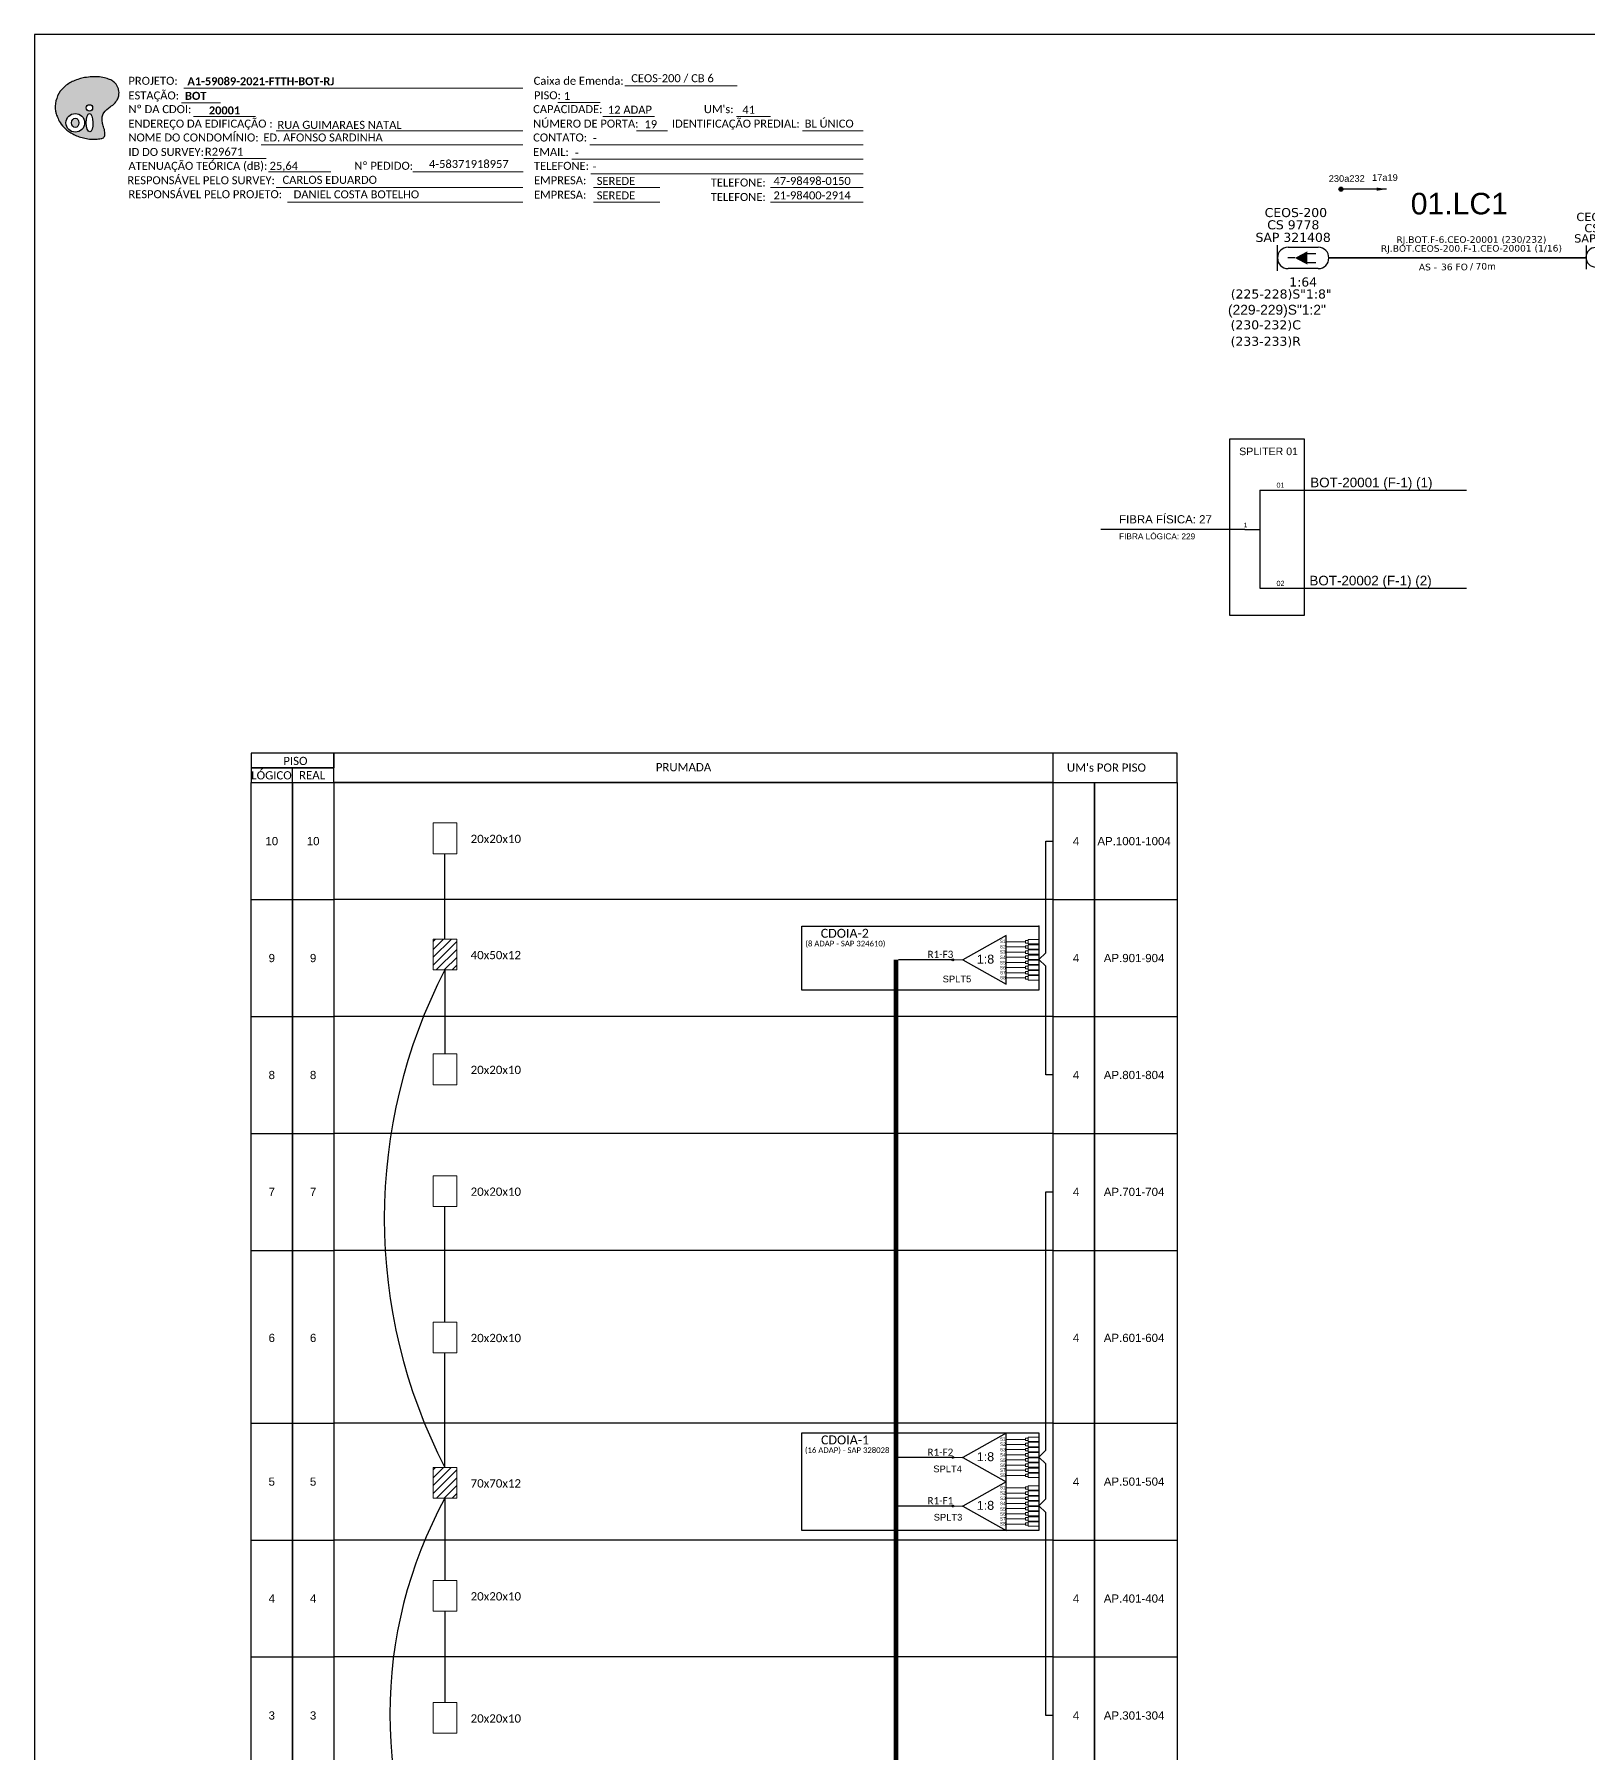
# Model space of a CAD drawing. Header units: millimetres. Extents: x -730 to 109, y 411 to 1005.
# Drawn here: x -729.7 to -381.5, y 619.5 to 1004.6 of the extents above; entities that cross this region are included whole.
import ezdxf
from ezdxf.enums import TextEntityAlignment as Align

# ---------------------------------------------------------------- set-up
doc = ezdxf.new("R2010")
doc.units = ezdxf.units.MM
doc.header["$LTSCALE"] = 0.03
for name, color, linetype in [('20.4-CEOS', 1, 'Continuous'), ('20.5-CEO', 1, 'Continuous'), ('CAP a instalar', 1, 'FENCELINE1'), ('ml', 1, 'Continuous'), ('Seta indicação do cabo', 7, 'Continuous'), ('texto', 255, 'Continuous'), ('UNIFILAR', 7, 'Continuous')]:
    doc.layers.add(name, color=color, linetype=linetype)
doc.layers.add('40.1-ETIQUETAS', color=1, linetype='Continuous', lineweight=20)
doc.styles.add('ARIAL', font='arial.ttf')
doc.styles.add('siredit', font='verdana.ttf')
doc.styles.get("Standard").update_dxf_attribs({"font": 'arial.ttf'})
doc.styles.add('WMF-Calibri0', font='calibri.ttf')
doc.styles.add('WMF-Calibri1', font='calibrib.ttf')
doc.linetypes.add('FENCELINE1', pattern='A,0.25,-0.1,[133,ltypeshp.shx,S=0.1,R=0,X=-0.1,Y=0],-0.1,1', length=1.45)
doc.dimstyles.new('CC', dxfattribs={"dimtxt": 1, "dimasz": 2, "dimexe": 0.18, "dimexo": 0.0625, "dimgap": 0.09, "dimtad": 0, "dimdec": 0, "dimrnd": 1, "dimzin": 0, "dimdsep": 46, "dimtxsty": 'siredit', "dimblk": 'NONE', "dimcen": 0, "dimse1": 1, "dimse2": 1, "dimsd1": 1, "dimsd2": 1, "dimclrt": 7, "dimadec": 0, "dimazin": 0, "dimtfac": 1, "dimtdec": 0, "dimtofl": 0, "dimtmove": 0, "dimatfit": 3, "dimfxl": 0, "dimtolj": 1, "dimtzin": 0, "dimarcsym": 0})

# ---------------------------------------------------------------- blocks, each defined once
blk = doc.blocks.new('ETIQUETA_RS5F')
at = {"layer": '40.1-ETIQUETAS', "color": 0, "style": 'siredit'}
blk.add_text('/', height=1.5, dxfattribs=at).set_placement((1.55, -1.95), align=Align.MIDDLE_RIGHT)
for tag, p in [('ETIQUETA_R_PRIMARIA', (1.18, 4.1)), ('ETIQUETA_R_SECUNDARIA', (1.18, 2.1)), ('F_ATIVAS/F_MORTAS', (1.11, -4.24))]:
    blk.add_attdef(tag, text='', height=1.5, dxfattribs=at).set_placement(p, align=Align.MIDDLE_CENTER)
for tag, p in [('TIPO_CABO', (-6.62, -2.12)), ('CAP_CABO', (0.37, -2.09))]:
    blk.add_attdef(tag, text='', height=1.5, dxfattribs=at).set_placement(p, align=Align.MIDDLE_RIGHT)
blk.add_attdef('METROS', text='', height=1.5, dxfattribs=at).set_placement((2.11, -1.95), align=Align.MIDDLE_LEFT)
for tag, p in [('FUSÃO_1', (0.82, -8.39)), ('FUSÃO_2', (0.82, -10.6)), ('FUSÃO_3', (0.82, -12.93)), ('FUSÃO_4', (0.82, -15.14)), ('FUSÃO_5', (0.82, -17.16))]:
    blk.add_attdef(tag, text='', height=1.5, dxfattribs=at).set_placement(p, align=Align.CENTER)
blk = doc.blocks.new('CEO_CT_DRT')
at = {"layer": '20.5-CEO', "color": 0}
for p, q in [((-1.56, 1.26), (1.8, 1.26)), ((1.8, -1.13), (-1.56, -1.13))]:
    blk.add_line(p, q, dxfattribs=at)
blk.add_lwpolyline([(-2.75, 1.51), (-2.75, -1.38)], dxfattribs=at)
for centre, start, end in [((-1.56, 0.07), 90, 270), ((1.8, 0.07), 270, 90)]:
    blk.add_arc(centre, 1.2, start, end, dxfattribs=at)
at = {"layer": '20.5-CEO', "color": 7, "style": 'siredit'}
for tag, p in [('CEO_Nº', (0.12, 5.61)), ('LOCAL', (0.12, 4.23)), ('SAP', (0.12, 2.97)), ('FIBRAS_RESERVA', (0.12, -1.94))]:
    blk.add_attdef(tag, text='', height=1.01, dxfattribs=at).set_placement(p, align=Align.TOP_CENTER)
blk = doc.blocks.new('CEOS_RP_CT_DRT')
at = {"layer": '20.4-CEOS', "color": 0}
for p, q in [((-4.54, 1.19), (-1.19, 1.19)), ((-1.19, -1.19), (-4.54, -1.19))]:
    blk.add_line(p, q, dxfattribs=at)
for points in [[(-5.73, -1.43), (-5.73, 1.44)], [(-3.79, 0), (-4.59, 0)], [(-2.47, 0.48), (-1.45, 0.48)], [(-2.47, -0.52), (-1.45, -0.52)]]:
    blk.add_lwpolyline(points, dxfattribs=at)
blk.add_lwpolyline([(-3.79, 0, 0, 1.47, 0), (-2.41, 0, 1.47, 1.47, 0)], format="xyseb", dxfattribs=at)
for centre, start, end in [((-4.54, 0), 90, 270), ((-1.19, 0), 270, 90)]:
    blk.add_arc(centre, 1.19, start, end, dxfattribs=at)
at = {"layer": '20.4-CEOS', "color": 7, "style": 'siredit'}
for tag, p in [('Nº_DA_CEOS', (-2.86, 5.6)), ('LOCAL', (-2.86, 4.24)), ('SAP', (-2.86, 2.78)), ('RACIO_SPLITAGEM', (-2.86, -1.88)), ('FIBRAS_SPLITTER', (-2.86, -3.58)), ('FIBRAS_TOP_C', (-2.86, -5.08)), ('RESERVA_FINAIS', (-2.86, -6.39))]:
    blk.add_attdef(tag, text='', height=1.01, dxfattribs=at).set_placement(p, align=Align.TOP_CENTER)
blk = doc.blocks.new('_None')
blk = doc.blocks.new('OI')
h = blk.add_hatch(color=40)
edge = h.paths.add_edge_path()
edge.add_spline(control_points=[(4.35, -0.67), (3.92, -0.99), (3.26, -1.5), (2.81, -2.59), (2.9, -3.5), (3.06, -4.27), (3.31, -4.85), (3.37, -5.39), (3.4, -5.88), (3.2, -6.4), (2.54, -6.61), (1.65, -6.63), (0.55, -6.67), (-0.56, -6.42), (-1.61, -6.14), (-2.77, -5.61), (-3.92, -4.77), (-4.89, -3.7), (-5.34, -2.65), (-5.6, -1.94), (-5.85, -0.96), (-5.71, 0.47), (-5.1, 2.02), (-4.14, 3.02), (-3.3, 3.61), (-2.37, 4.16), (-1.36, 4.44), (-0.56, 4.7), (0.79, 4.85), (2.24, 4.97), (3.79, 4.57), (4.67, 4.21), (5.44, 3.65), (5.76, 2.99), (6.03, 2.21), (6.01, 1.46), (5.72, 0.64), (5.31, 0.08), (4.88, -0.38), (4.51, -0.55), (4.35, -0.67)], knot_values=[0, 0, 0, 0, 1.60434, 2.417191, 3.427595, 4.282808, 4.776746, 5.304182, 5.888771, 6.258406, 6.858137, 7.79129, 8.986195, 10.124242, 11.187857, 12.242908, 13.953784, 15.414161, 16.515391, 17.349188, 17.675853, 19.552021, 21.515531, 22.568638, 23.63245, 24.621084, 25.782718, 26.745347, 27.142653, 29.870543, 31.004649, 31.921532, 32.709589, 33.801391, 34.042471, 35.192333, 35.971461, 36.628871, 37.254359, 37.836911, 37.836911, 37.836911, 37.836911], degree=3, periodic=0)
h.paths.add_polyline_path([(1.13, -0.87, -1), (-0.04, -0.87, -1)], flags=16)
edge = h.paths.add_edge_path(flags=16)
edge.add_ellipse((0.56, -3.59), major_axis=(-0.02, 1.71), ratio=0.361305, start_angle=0, end_angle=360)
h.paths.add_polyline_path([(-0.36, -3.62, -1), (-3.8, -3.62, -1)], flags=16)
edge = h.paths.add_edge_path(flags=0)
edge.add_ellipse((-2.08, -3.62), major_axis=(0, 0.885), ratio=0.758294, start_angle=0, end_angle=360)
at = {"color": 40}
for centre, radius in [((-2.08, -3.62), 1.72), ((0.54, -0.87), 0.587)]:
    blk.add_circle(centre, radius, dxfattribs=at)
blk.add_ellipse((-2.08, -3.62), major_axis=(0, 0.885), ratio=0.758294, start_param=-3.141592653589792, end_param=3.141592653589792, dxfattribs=at)
blk.add_ellipse((0.56, -3.59), major_axis=(-0.02, 1.71), ratio=0.361305, dxfattribs=at)
at = {"color": 40, "start_tangent": (-0.800898, -0.598801), "end_tangent": (-0.800898, -0.598801)}
blk.add_spline([(4.35, -0.67), (3.2, -1.78), (2.9, -2.54), (2.92, -3.55), (3.12, -4.38), (3.28, -4.85), (3.37, -5.37), (3.35, -5.95), (3.2, -6.29), (2.66, -6.55), (1.73, -6.63), (0.54, -6.62), (-0.58, -6.41), (-1.6, -6.11), (-2.56, -5.67), (-3.95, -4.67), (-4.89, -3.56), (-5.37, -2.56), (-5.64, -1.78), (-5.72, -1.46), (-5.63, 0.42), (-4.84, 2.22), (-4.13, 2.99), (-3.27, 3.62), (-2.4, 4.09), (-1.3, 4.47), (-0.37, 4.72), (0.02, 4.77), (2.75, 4.8), (3.85, 4.53), (4.69, 4.16), (5.31, 3.68), (5.85, 2.73), (5.93, 2.5), (5.94, 1.35), (5.67, 0.62), (5.29, 0.08), (4.84, -0.36), (4.35, -0.67)], degree=3, dxfattribs=at)
blk = doc.blocks.new('SPLITTER_')
blk.add_point((0, 0))
at = {"style": 'ARIAL', "flags": 4}
blk.add_attdef('SPLT', (0, -3.26), '', height=1.5, dxfattribs=at)
blk = doc.blocks.new('A$C415C251F')
at = {"color": 3}
blk.add_point((0, 0), dxfattribs=at)
blk = doc.blocks.new('SPLT_1-8_SC-APC')
at = {"color": 1}
blk.add_lwpolyline([(-7.37, -2.1), (-17.04, -7.55), (-7.37, -13), (-7.37, -2.1)], dxfattribs=at)
at = {"color": 3, "lineweight": 0}
for points in [[(-2.99, -3.51), (-7.37, -3.51)], [(-2.41, -3.02), (-2.41, -4)], [(-2.41, -3.02), (0, -3.02)], [(-7.37, -4.66), (-2.99, -4.66)], [(-7.37, -5.82), (-2.99, -5.82)], [(-7.37, -6.97), (-2.99, -6.97)], [(-2.41, -4), (0, -4)], [(-2.41, -4.17), (-2.41, -5.16)], [(-2.41, -4.17), (0, -4.17)], [(-2.41, -5.16), (0, -5.16)], [(-2.41, -5.32), (-2.41, -6.31)], [(-2.41, -5.32), (0, -5.32)], [(-2.41, -6.31), (0, -6.31)], [(-2.41, -6.48), (-2.41, -7.46)], [(-2.41, -6.48), (0, -6.48)], [(-2.41, -7.46), (0, -7.46)], [(-2.41, -7.63), (-2.41, -8.62)], [(-2.41, -7.63), (0, -7.63)], [(-7.37, -8.12), (-2.99, -8.12)], [(-7.37, -9.28), (-2.99, -9.28)], [(-7.37, -10.43), (-2.99, -10.43)], [(-2.41, -8.62), (0, -8.62)], [(-2.41, -8.78), (-2.41, -9.77)], [(-2.41, -8.78), (0, -8.78)], [(-2.41, -9.77), (0, -9.77)], [(-2.41, -9.94), (-2.41, -10.92)], [(-2.41, -9.94), (0, -9.94)], [(-2.41, -10.92), (0, -10.92)], [(-2.41, -11.09), (-2.41, -12.08)], [(-2.41, -11.09), (0, -11.09)], [(-7.37, -11.58), (-2.99, -11.58)], [(-2.41, -12.08), (0, -12.08)]]:
    blk.add_lwpolyline(points, dxfattribs=at)
for points in [[(-2.99, -3.22), (-2.41, -3.22), (-2.41, -3.8), (-2.99, -3.8)], [(-2.99, -4.38), (-2.41, -4.38), (-2.41, -4.95), (-2.99, -4.95)], [(-2.99, -5.53), (-2.41, -5.53), (-2.41, -6.1), (-2.99, -6.1)], [(-2.99, -6.68), (-2.41, -6.68), (-2.41, -7.26), (-2.99, -7.26)], [(-2.99, -7.84), (-2.41, -7.84), (-2.41, -8.41), (-2.99, -8.41)], [(-2.99, -8.99), (-2.41, -8.99), (-2.41, -9.56), (-2.99, -9.56)], [(-2.99, -10.14), (-2.41, -10.14), (-2.41, -10.72), (-2.99, -10.72)], [(-2.99, -11.3), (-2.41, -11.3), (-2.41, -11.87), (-2.99, -11.87)]]:
    blk.add_lwpolyline(points, close=True, dxfattribs=at)
at = {"color": 1, "lineweight": 0}
blk.add_lwpolyline([(-17.04, -7.55), (-19.26, -7.55)], dxfattribs=at)
at = {"color": 1, "style": 'ARIAL'}
for s, height, p in [('S1', 0.75, (-8.74, -3.78)), ('1:8', 2, (-13.91, -8.4)), ('S2', 0.75, (-8.74, -4.97)), ('S3', 0.75, (-8.74, -6.18)), ('S4', 0.75, (-8.74, -7.36)), ('S5', 0.75, (-8.74, -8.57)), ('S6', 0.75, (-8.74, -9.69)), ('S7', 0.75, (-8.74, -10.78)), ('S8', 0.75, (-8.74, -11.9))]:
    blk.add_text(s, height=height, dxfattribs=at).set_placement(p)
blk = doc.blocks.new('SETA 2')
at = {"layer": 'Seta indicação do cabo'}
h = blk.add_hatch(color=256, dxfattribs=at)
h.dxf.hatch_style = 1
h.paths.add_polyline_path([(348.974, 271.648, 1), (348.848, 271.648, 1)])
blk.add_circle((348.911, 271.648), 0.0626, dxfattribs=at)
blk.add_leader([(350.279, 271.648), (348.974, 271.648)], dimstyle='CC', override={"dimasz": 0.3}, dxfattribs=at)

msp = doc.modelspace()

# ---------------------------------------------------------------- hatches: boundary and pattern name
h = msp.add_hatch()
h.set_pattern_fill('ANSI31', color=1, scale=10)
h.set_pattern_definition([(45, (-12827.884, -981.0648), (-0.88388348, 0.88388348), [])])
h.paths.add_polyline_path([(-635.06, 801.93), (-640.36, 801.93), (-640.36, 795.03), (-635.06, 795.03)])
h = msp.add_hatch(color=3)
h.dxf.hatch_style = 1
edge = h.paths.add_edge_path()
edge.add_arc((-523.93, 797.29), 0.205, 0, 360)
h = msp.add_hatch(color=3)
h.dxf.hatch_style = 1
edge = h.paths.add_edge_path()
edge.add_arc((-523.93, 685.83), 0.205, 0, 360)
h = msp.add_hatch()
h.set_pattern_fill('ANSI31', color=1, scale=10)
h.set_pattern_definition([(45, (-12827.884, -1099.4103), (-0.88388348, 0.88388348), [])])
h.paths.add_polyline_path([(-635.06, 683.58), (-640.36, 683.58), (-640.36, 676.69), (-635.06, 676.69)])
h = msp.add_hatch(color=3)
h.dxf.hatch_style = 1
edge = h.paths.add_edge_path()
edge.add_arc((-523.93, 674.93), 0.205, 0, 360)

# ---------------------------------------------------------------- linework, layer by layer
at = {"color": 0}
for p, q in [((-681.13, 836.98), (-671.87, 836.98)), ((-681.13, 810.79), (-681.13, 836.98)), ((-681.13, 836.98), (-671.87, 836.98)), ((-671.87, 836.98), (-671.87, 810.79)), ((-671.87, 836.98), (-662.61, 836.98)), ((-671.87, 810.79), (-671.87, 836.98)), ((-671.87, 836.98), (-662.61, 836.98)), ((-501.45, 836.98), (-662.61, 836.98)), ((-662.61, 836.98), (-662.61, 810.79)), ((-501.45, 836.98), (-662.61, 836.98)), ((-501.45, 836.98), (-492.19, 836.98)), ((-501.45, 810.79), (-501.45, 836.98)), ((-501.45, 836.98), (-492.19, 836.98)), ((-492.19, 836.98), (-473.67, 836.98)), ((-492.19, 810.79), (-492.19, 836.98)), ((-492.19, 836.98), (-492.19, 810.79)), ((-492.19, 836.98), (-473.67, 836.98)), ((-473.67, 836.98), (-473.67, 810.79)), ((-681.13, 810.79), (-671.87, 810.79)), ((-681.13, 784.59), (-681.13, 810.79)), ((-671.87, 810.79), (-671.87, 784.59)), ((-671.87, 810.79), (-662.61, 810.79)), ((-671.87, 784.59), (-671.87, 810.79)), ((-501.45, 810.79), (-662.61, 810.79)), ((-662.61, 810.79), (-662.61, 784.59)), ((-501.45, 810.79), (-492.19, 810.79)), ((-501.45, 784.59), (-501.45, 810.79)), ((-492.19, 810.79), (-473.67, 810.79)), ((-492.19, 784.59), (-492.19, 810.79)), ((-492.19, 810.79), (-492.19, 784.59)), ((-473.67, 810.79), (-473.67, 784.59)), ((-681.13, 784.59), (-671.87, 784.59)), ((-681.13, 758.4), (-681.13, 784.59)), ((-671.87, 784.59), (-671.87, 758.4)), ((-671.87, 784.59), (-662.61, 784.59)), ((-671.87, 758.4), (-671.87, 784.59)), ((-501.45, 784.59), (-662.61, 784.59)), ((-662.61, 784.59), (-662.61, 758.4)), ((-501.45, 784.59), (-492.19, 784.59)), ((-501.45, 758.4), (-501.45, 784.59)), ((-492.19, 784.59), (-473.67, 784.59)), ((-492.19, 758.4), (-492.19, 784.59)), ((-492.19, 784.59), (-492.19, 758.4)), ((-473.67, 784.59), (-473.67, 758.4)), ((-681.13, 758.4), (-671.87, 758.4)), ((-681.13, 732.2), (-681.13, 758.4)), ((-671.87, 758.4), (-671.87, 732.2)), ((-671.87, 758.4), (-662.61, 758.4)), ((-671.87, 732.2), (-671.87, 758.4)), ((-501.45, 758.4), (-662.61, 758.4)), ((-662.61, 758.4), (-662.61, 732.2)), ((-501.45, 758.4), (-492.19, 758.4)), ((-501.45, 732.2), (-501.45, 758.4)), ((-492.19, 758.4), (-473.67, 758.4)), ((-492.19, 732.2), (-492.19, 758.4)), ((-492.19, 758.4), (-492.19, 732.2)), ((-473.67, 758.4), (-473.67, 732.2)), ((-681.13, 732.2), (-671.87, 732.2)), ((-681.13, 693.5), (-681.13, 732.2)), ((-671.87, 732.2), (-671.87, 693.5)), ((-671.87, 732.2), (-662.61, 732.2)), ((-671.87, 693.5), (-671.87, 732.2)), ((-501.45, 732.2), (-662.61, 732.2)), ((-662.61, 732.2), (-662.61, 693.5)), ((-501.45, 732.2), (-492.19, 732.2)), ((-501.45, 693.5), (-501.45, 732.2)), ((-492.19, 732.2), (-473.67, 732.2)), ((-492.19, 693.5), (-492.19, 732.2)), ((-492.19, 732.2), (-492.19, 693.5)), ((-473.67, 732.2), (-473.67, 693.5)), ((-681.13, 693.5), (-671.87, 693.5)), ((-681.13, 667.31), (-681.13, 693.5)), ((-671.87, 693.5), (-671.87, 667.31)), ((-671.87, 693.5), (-662.61, 693.5)), ((-671.87, 667.31), (-671.87, 693.5)), ((-501.45, 693.5), (-662.61, 693.5)), ((-662.61, 693.5), (-662.61, 667.31)), ((-501.45, 693.5), (-492.19, 693.5)), ((-501.45, 667.31), (-501.45, 693.5)), ((-492.19, 693.5), (-473.67, 693.5)), ((-492.19, 667.31), (-492.19, 693.5)), ((-492.19, 693.5), (-492.19, 667.31)), ((-473.67, 693.5), (-473.67, 667.31)), ((-681.13, 667.31), (-671.87, 667.31)), ((-681.13, 641.11), (-681.13, 667.31)), ((-671.87, 667.31), (-671.87, 641.11)), ((-671.87, 667.31), (-662.61, 667.31)), ((-671.87, 641.11), (-671.87, 667.31)), ((-501.45, 667.31), (-662.61, 667.31)), ((-662.61, 667.31), (-662.61, 641.11)), ((-501.45, 667.31), (-492.19, 667.31)), ((-501.45, 641.11), (-501.45, 667.31)), ((-492.19, 667.31), (-473.67, 667.31)), ((-492.19, 641.11), (-492.19, 667.31)), ((-492.19, 667.31), (-492.19, 641.11)), ((-473.67, 667.31), (-473.67, 641.11)), ((-501.45, 641.11), (-662.61, 641.11))]:
    msp.add_line(p, q, dxfattribs=at)
for points in [[(-729.67, 410.6), (108.89, 410.6), (108.89, 1004.6), (-729.67, 1004.6), (-729.67, 410.6)], [(-662.61, 836.98), (-473.67, 836.98), (-473.67, 843.56), (-662.61, 843.56), (-662.61, 843.56), (-662.61, 840.27)], [(-501.46, 836.98), (-501.46, 843.56)], [(-671.87, 836.98), (-671.87, 840.27)]]:
    msp.add_lwpolyline(points)
at = {"color": 7, "lineweight": 0}
for points in [[(-696.2, 992.56), (-620.23, 992.56)], [(-597.39, 993.05), (-572.25, 993.05)], [(-696.72, 989.28), (-687.96, 989.27)], [(-694.05, 986.21), (-680.11, 986.21)], [(-612.43, 989.33), (-602.95, 989.33)], [(-602.38, 986.21), (-590.76, 986.21)], [(-572.44, 986.21), (-564.78, 986.21)], [(-675.48, 982.98), (-620.23, 982.98)], [(-594.8, 982.98), (-587.85, 982.98)], [(-557.62, 982.98), (-544.07, 982.98)], [(-678.89, 979.86), (-620.23, 979.86)], [(-605.27, 979.86), (-544.04, 979.86)], [(-691.73, 976.8), (-677.79, 976.8)], [(-609.31, 976.63), (-544.04, 976.63)], [(-677.2, 973.83), (-663.26, 973.83)], [(-644.87, 973.84), (-620.37, 973.84)], [(-644.36, 973.84), (-620.21, 973.84)], [(-605.02, 973.39), (-544.04, 973.39)], [(-675.48, 970.28), (-620.23, 970.28)], [(-672.99, 967.04), (-620.23, 967.04)], [(-604.41, 970.28), (-589.61, 970.28)], [(-604.41, 967.04), (-589.61, 967.04)], [(-564.81, 970.28), (-544.04, 970.28)], [(-564.81, 967.04), (-544.04, 967.04)]]:
    msp.add_lwpolyline(points, dxfattribs=at)
at = {"color": 7}
msp.add_lwpolyline([(-461.93, 913.99), (-445.29, 913.99), (-445.29, 874.41), (-461.93, 874.41)], close=True, dxfattribs=at)
for points in [[(-681.13, 840.27), (-662.61, 840.27), (-662.61, 843.56), (-681.13, 843.56)], [(-681.13, 836.98), (-662.61, 836.98), (-662.61, 840.27), (-681.13, 840.27)]]:
    msp.add_lwpolyline(points, close=True)
at = {"color": 0, "lineweight": 0}
for points in [[(-640.36, 827.95), (-635.06, 827.95), (-635.06, 821.06), (-640.36, 821.06)], [(-640.36, 716.14), (-635.06, 716.14), (-635.06, 709.24), (-640.36, 709.24)]]:
    msp.add_lwpolyline(points, close=True, dxfattribs=at)
at = {"color": 3}
for points in [[(-501.45, 771.49), (-503.1, 771.49), (-503.1, 795.87), (-504.66, 797.38), (-503.1, 798.88), (-503.1, 823.88), (-501.45, 823.88)], [(-503.1, 677.68), (-503.1, 677.68), (-503.1, 684.4), (-504.66, 685.91), (-503.1, 687.42), (-503.1, 745.3), (-501.45, 745.3)], [(-501.45, 628.01), (-503.1, 628.01), (-503.1, 673.51), (-504.66, 675.01), (-503.1, 676.52), (-503.1, 677.68)]]:
    msp.add_lwpolyline(points, dxfattribs=at)
at = {"color": 1, "lineweight": 0}
for points in [[(-640.36, 801.93), (-635.06, 801.93), (-635.06, 795.03), (-640.36, 795.03)], [(-640.36, 683.58), (-635.06, 683.58), (-635.06, 676.69), (-640.36, 676.69)]]:
    msp.add_lwpolyline(points, close=True, dxfattribs=at)
at = {"color": 1}
for points in [[(-557.79, 804.84), (-504.66, 804.84), (-504.66, 790.52), (-557.79, 790.52)], [(-557.79, 691.35), (-504.66, 691.35), (-504.66, 669.48), (-557.79, 669.48)]]:
    msp.add_lwpolyline(points, close=True, dxfattribs=at)
at = {"color": 5, "const_width": 1}
msp.add_lwpolyline([(-536.67, 583.2), (-536.67, 797.29), (-536.67, 797.29)], dxfattribs=at)
at = {"color": 5}
for points in [[(-524.13, 797.29), (-536.09, 797.29)], [(-524.13, 685.83), (-536.67, 685.83)], [(-524.13, 674.93), (-536.67, 674.93)]]:
    msp.add_lwpolyline(points, dxfattribs=at)
at = {"lineweight": 0}
for points in [[(-640.36, 776.22), (-635.06, 776.22), (-635.06, 769.32), (-640.36, 769.32)], [(-640.36, 748.92), (-635.06, 748.92), (-635.06, 742.03), (-640.36, 742.03)], [(-640.36, 658.27), (-635.06, 658.27), (-635.06, 651.38), (-640.36, 651.38)], [(-640.36, 630.91), (-635.06, 630.91), (-635.06, 624.02), (-640.36, 624.02)]]:
    msp.add_lwpolyline(points, close=True, dxfattribs=at)
at = {"color": 1}
for points in [[(-504.66, 669.48), (-504.66, 669.48), (-504.66, 669.48), (-557.79, 669.48), (-557.79, 691.35), (-557.79, 691.35)], [(-512.03, 691.28), (-521.7, 685.83), (-512.03, 680.38), (-512.03, 691.28)], [(-512.03, 680.38), (-521.7, 674.93), (-512.03, 669.48), (-512.03, 680.38)]]:
    msp.add_lwpolyline(points, dxfattribs=at)
at = {"color": 3, "lineweight": 0}
for points in [[(-507.66, 689.86), (-512.03, 689.86)], [(-507.08, 690.36), (-507.08, 689.37)], [(-507.08, 690.36), (-504.66, 690.36)], [(-512.03, 688.71), (-507.66, 688.71)], [(-512.03, 687.56), (-507.66, 687.56)], [(-512.03, 686.4), (-507.66, 686.4)], [(-507.08, 689.37), (-504.66, 689.37)], [(-507.08, 689.2), (-507.08, 688.22)], [(-507.08, 689.2), (-504.66, 689.2)], [(-507.08, 688.22), (-504.66, 688.22)], [(-507.08, 688.05), (-507.08, 687.06)], [(-507.08, 688.05), (-504.66, 688.05)], [(-507.08, 687.06), (-504.66, 687.06)], [(-507.08, 686.9), (-507.08, 685.91)], [(-507.08, 686.9), (-504.66, 686.9)], [(-507.08, 685.91), (-504.66, 685.91)], [(-507.08, 685.75), (-507.08, 684.76)], [(-507.08, 685.75), (-504.66, 685.75)], [(-512.03, 685.25), (-507.66, 685.25)], [(-512.03, 684.1), (-507.66, 684.1)], [(-512.03, 682.95), (-507.66, 682.95)], [(-512.03, 681.79), (-507.66, 681.79)], [(-507.08, 684.76), (-504.66, 684.76)], [(-507.08, 684.59), (-507.08, 683.61)], [(-507.08, 684.59), (-504.66, 684.59)], [(-507.08, 683.61), (-504.66, 683.61)], [(-507.08, 683.44), (-507.08, 682.45)], [(-507.08, 683.44), (-504.66, 683.44)], [(-507.08, 682.45), (-504.66, 682.45)], [(-507.08, 682.29), (-507.08, 681.3)], [(-507.08, 682.29), (-504.66, 682.29)], [(-507.66, 678.97), (-512.03, 678.97)], [(-507.08, 681.3), (-504.66, 681.3)], [(-507.08, 679.46), (-507.08, 678.47)], [(-507.08, 679.46), (-504.66, 679.46)], [(-507.08, 678.47), (-504.66, 678.47)], [(-507.08, 678.31), (-507.08, 677.32)], [(-507.08, 678.31), (-504.66, 678.31)], [(-512.03, 677.81), (-507.66, 677.81)], [(-512.03, 676.66), (-507.66, 676.66)], [(-512.03, 675.51), (-507.66, 675.51)], [(-512.03, 674.36), (-507.66, 674.36)], [(-507.08, 677.32), (-504.66, 677.32)], [(-507.08, 677.15), (-507.08, 676.17)], [(-507.08, 677.15), (-504.66, 677.15)], [(-507.08, 676.17), (-504.66, 676.17)], [(-507.08, 676), (-507.08, 675.01)], [(-507.08, 676), (-504.66, 676)], [(-507.08, 675.01), (-504.66, 675.01)], [(-507.08, 674.85), (-507.08, 673.86)], [(-507.08, 674.85), (-504.66, 674.85)], [(-512.03, 673.2), (-507.66, 673.2)], [(-512.03, 672.05), (-507.66, 672.05)], [(-512.03, 670.9), (-507.66, 670.9)], [(-507.08, 673.86), (-504.66, 673.86)], [(-507.08, 673.7), (-507.08, 672.71)], [(-507.08, 673.7), (-504.66, 673.7)], [(-507.08, 672.71), (-504.66, 672.71)], [(-507.08, 672.54), (-507.08, 671.56)], [(-507.08, 672.54), (-504.66, 672.54)], [(-507.08, 671.56), (-504.66, 671.56)], [(-507.08, 671.39), (-507.08, 670.4)], [(-507.08, 671.39), (-504.66, 671.39)], [(-507.08, 670.4), (-504.66, 670.4)]]:
    msp.add_lwpolyline(points, dxfattribs=at)
for points in [[(-507.66, 690.15), (-507.08, 690.15), (-507.08, 689.58), (-507.66, 689.58)], [(-507.66, 689), (-507.08, 689), (-507.08, 688.42), (-507.66, 688.42)], [(-507.66, 687.84), (-507.08, 687.84), (-507.08, 687.27), (-507.66, 687.27)], [(-507.66, 686.69), (-507.08, 686.69), (-507.08, 686.12), (-507.66, 686.12)], [(-507.66, 685.54), (-507.08, 685.54), (-507.08, 684.97), (-507.66, 684.97)], [(-507.66, 684.39), (-507.08, 684.39), (-507.08, 683.81), (-507.66, 683.81)], [(-507.66, 683.23), (-507.08, 683.23), (-507.08, 682.66), (-507.66, 682.66)], [(-507.66, 682.08), (-507.08, 682.08), (-507.08, 681.51), (-507.66, 681.51)], [(-507.66, 679.25), (-507.08, 679.25), (-507.08, 678.68), (-507.66, 678.68)], [(-507.66, 678.1), (-507.08, 678.1), (-507.08, 677.53), (-507.66, 677.53)], [(-507.66, 676.95), (-507.08, 676.95), (-507.08, 676.37), (-507.66, 676.37)], [(-507.66, 675.79), (-507.08, 675.79), (-507.08, 675.22), (-507.66, 675.22)], [(-507.66, 674.64), (-507.08, 674.64), (-507.08, 674.07), (-507.66, 674.07)], [(-507.66, 673.49), (-507.08, 673.49), (-507.08, 672.92), (-507.66, 672.92)], [(-507.66, 672.34), (-507.08, 672.34), (-507.08, 671.76), (-507.66, 671.76)], [(-507.66, 671.18), (-507.08, 671.18), (-507.08, 670.61), (-507.66, 670.61)]]:
    msp.add_lwpolyline(points, close=True, dxfattribs=at)
at = {"color": 1, "lineweight": 0}
for points in [[(-521.7, 685.83), (-523.93, 685.83)], [(-521.7, 674.93), (-523.93, 674.93)]]:
    msp.add_lwpolyline(points, dxfattribs=at)
at = {"color": 0}
for points in [[(-681.13, 641.11), (-671.87, 641.11), (-671.87, 614.92), (-681.13, 614.92)], [(-671.87, 641.11), (-662.61, 641.11), (-662.61, 614.92), (-671.87, 614.92)], [(-501.45, 641.11), (-492.19, 641.11), (-492.19, 614.92), (-501.45, 614.92)], [(-492.19, 641.11), (-473.67, 641.11), (-473.67, 614.92), (-492.19, 614.92)]]:
    msp.add_lwpolyline(points, close=True, dxfattribs=at)
at = {"color": 3}
for centre in [(-523.93, 797.29), (-523.93, 685.83), (-523.93, 674.93)]:
    msp.add_circle(centre, 0.205, dxfattribs=at)
msp.add_point((-521.7, 685.83))
at = {"layer": 'CAP a instalar', "color": 0, "ltscale": 30, "const_width": 0.372}
for points in [[(-439.72, 954.52), (-382.12, 954.52)], [(-439.72, 954.52), (-439.72, 954.52)]]:
    msp.add_lwpolyline(points, dxfattribs=at)
at = {"layer": 'ml', "color": 3}
for points in [[(-637.71, 801.93), (-637.71, 821.06)], [(-637.71, 795.03), (-637.71, 776.22)], [(-637.71, 716.14), (-637.71, 742.03)], [(-637.71, 683.58), (-637.71, 709.24)], [(-637.71, 676.69), (-637.71, 658.27)], [(-637.71, 651.38), (-637.71, 630.91)]]:
    msp.add_lwpolyline(points, dxfattribs=at)
for centre, radius, start, end in [((-530.39, 739.31), 120.92, 152.5598, 207.4402), ((-548.98, 628.29), 101.07, 151.388, 208.612)]:
    msp.add_arc(centre, radius, start, end, dxfattribs=at)
at = {"layer": 'UNIFILAR', "color": 10, "linetype": 'Continuous'}
for points in [[(-455.22, 902.52), (-408.91, 902.52)], [(-458.58, 893.72), (-490.83, 893.72)], [(-455.22, 880.54), (-408.91, 880.54)]]:
    msp.add_lwpolyline(points, dxfattribs=at)
at = {"layer": 'UNIFILAR', "linetype": 'Continuous'}
for points in [[(-455.22, 902.52), (-455.22, 880.54)], [(-458.58, 893.72), (-455.22, 893.72)]]:
    msp.add_lwpolyline(points, dxfattribs=at)

# ---------------------------------------------------------------- block references
at = {"color": 7, "xscale": 1.213923925163967, "yscale": 1.213923925163967, "zscale": 1.213923925163967, "rotation": 0.1532896023949059}
msp.add_blockref('OI', (-718, 989.19), dxfattribs=at)
at = {"xscale": 7.437523503876183, "yscale": 7.437523503876183, "zscale": 7.437523503876183, "rotation": 0.01221977016611915}
msp.add_blockref('SETA 2', (-3031.59, -1051.01), dxfattribs=at)
at = {"color": 3}
for name in ['SPLT_1-8_SC-APC', 'A$C415C251F']:
    msp.add_blockref(name, (-504.66, 804.84), dxfattribs=at)
ref = msp.add_blockref('SPLITTER_', (-521.7, 674.93), dxfattribs=dict(xscale=-1))
ref.add_attrib('SPLT', 'SPLT3', (-528.23, 671.67), dxfattribs={"height": 1.5, "style": 'ARIAL'})
at = {"layer": '20.4-CEOS', "color": 0}
ref = msp.add_blockref('CEOS_RP_CT_DRT', (-439.72, 954.52), dxfattribs=dict(at, xscale=2.009680021806251, yscale=2.009680021806251, zscale=2.009680021806251))
ref.add_attrib('Nº_DA_CEOS', 'CEOS-200', dxfattribs={"color": 7, "height": 2.029, "style": 'siredit'}).set_placement((-447.11, 965.71), align=Align.TOP_CENTER)
ref.add_attrib('LOCAL', 'CS 9778', dxfattribs={"color": 7, "height": 2.029, "style": 'siredit'}).set_placement((-447.69, 962.96), align=Align.TOP_CENTER)
ref.add_attrib('SAP', 'SAP 321408', dxfattribs={"color": 7, "height": 2.029, "style": 'siredit'}).set_placement((-447.72, 960.15), align=Align.TOP_CENTER)
ref.add_attrib('RACIO_SPLITAGEM', '1:64', dxfattribs={"color": 7, "height": 2.029, "style": 'siredit'}).set_placement((-445.48, 950.15), align=Align.TOP_CENTER)
ref.add_attrib('FIBRAS_SPLITTER', '(225-228)S"1:8"           ', dxfattribs={"color": 7, "height": 2.0291, "style": 'siredit'}).set_placement((-445.53, 947.46), align=Align.TOP_CENTER)
ref.add_attrib('FIBRAS_TOP_C', ' (230-232)C                    ', dxfattribs={"color": 7, "height": 2.0291, "style": 'siredit'}).set_placement((-445.46, 940.55), align=Align.TOP_CENTER)
ref.add_attrib('RESERVA_FINAIS', '(233-233)R                 ', dxfattribs={"color": 7, "height": 2.0291, "style": 'siredit'}).set_placement((-446.34, 936.87), align=Align.TOP_CENTER)
ref = msp.add_blockref('CEO_CT_DRT', (-377.11, 954.54), dxfattribs=dict(at, xscale=1.822193258449662, yscale=1.822193258449662, zscale=1.822193258449662, rotation=359.9999964697354))
ref.add_attrib('CEO_Nº', 'CEO-20001', dxfattribs={"layer": '20.5-CEO', "color": 7, "height": 1.847, "rotation": 360, "style": 'siredit'}).set_placement((-377.11, 964.64), align=Align.TOP_CENTER)
ref.add_attrib('LOCAL', 'CS-5456', dxfattribs={"layer": '20.5-CEO', "color": 7, "height": 1.847, "rotation": 360, "style": 'siredit'}).set_placement((-377.11, 962.13), align=Align.TOP_CENTER)
ref.add_attrib('SAP', 'SAP 321406', dxfattribs={"layer": '20.5-CEO', "color": 7, "height": 1.847, "rotation": 360, "style": 'siredit'}).set_placement((-377.11, 959.83), align=Align.TOP_CENTER)
at = {"layer": '40.1-ETIQUETAS', "color": 0}
ref = msp.add_blockref('ETIQUETA_RS5F', (-408.96, 954.58), dxfattribs=dict(at, xscale=0.9888742647236302, yscale=0.9888742647236302, zscale=0.9888742647236302, rotation=0.1179917413874846))
ref.add_attrib('ETIQUETA_R_PRIMARIA', 'RJ.BOT.F-6.CEO-20001 (230/232)', dxfattribs={"color": 0, "height": 1.4833, "rotation": 0.118, "style": 'siredit'}).set_placement((-407.8, 958.64), align=Align.MIDDLE_CENTER)
ref.add_attrib('ETIQUETA_R_SECUNDARIA', 'RJ.BOT.CEOS-200.F-1.CEO-20001 (1/16)', dxfattribs={"color": 0, "height": 1.4833, "rotation": 0.118, "style": 'siredit'}).set_placement((-407.79, 956.67), align=Align.MIDDLE_CENTER)
ref.add_attrib('TIPO_CABO', 'AS -', dxfattribs={"color": 0, "height": 1.483, "rotation": 0.118, "style": 'siredit'}).set_placement((-415.5, 952.48), align=Align.MIDDLE_RIGHT)
ref.add_attrib('CAP_CABO', '36 FO', dxfattribs={"color": 0, "height": 1.483, "rotation": 0.118, "style": 'siredit'}).set_placement((-408.59, 952.51), align=Align.MIDDLE_RIGHT)
ref.add_attrib('METROS', '70m', dxfattribs={"color": 0, "height": 1.483, "rotation": 0.118, "style": 'siredit'}).set_placement((-406.87, 952.65), align=Align.MIDDLE_LEFT)

# ---------------------------------------------------------------- texts
at = {"color": 7, "lineweight": 0, "style": 'WMF-Calibri0'}
for s, height, p in [('PROJETO:', 1.793, (-708.6, 993.31)), ('Caixa de Emenda:', 1.7927, (-617.84, 993.31)), ('ESTAÇÃO:', 1.793, (-708.6, 990.03)), ('PISO:', 1.793, (-617.77, 990.07)), ('Nº DA CDOI:', 1.7927, (-708.6, 986.96)), ('CAPACIDADE:', 1.7927, (-617.95, 986.96)), ('NÚMERO DE PORTA:', 1.7927, (-617.95, 983.72)), ("UM's:", 1.793, (-579.71, 986.96)), ('BL ÚNICO', 1.793, (-557.13, 983.72)), ('ENDEREÇO DA EDIFICAÇÃO :', 1.7927, (-708.6, 983.72)), ('NOME DO CONDOMÍNIO:', 1.7927, (-708.6, 980.61)), ('ED. AFONSO SARDINHA', 1.7927, (-678.39, 980.61)), ('CONTATO:', 1.793, (-617.95, 980.61)), ('IDENTIFICAÇÃO PREDIAL:', 1.7927, (-586.87, 983.72)), ('ID DO SURVEY:', 1.7927, (-708.6, 977.37)), ('EMAIL:', 1.793, (-617.95, 977.37)), ('ATENUAÇÃO TEÓRICA (dB):', 1.7927, (-708.6, 974.26)), ('25,64 ', 1.793, (-676.98, 974.26)), ('Nº PEDIDO:', 1.793, (-658.01, 974.27)), ('TELEFONE:', 1.793, (-617.77, 974.26)), ('RESPONSÁVEL PELO SURVEY:', 1.7927, (-708.84, 971.03)), ('EMPRESA:', 1.793, (-617.77, 971.03)), ('TELEFONE:', 1.793, (-578.17, 970.52)), ('RESPONSÁVEL PELO PROJETO:', 1.7927, (-708.6, 967.91)), ('EMPRESA:', 1.793, (-617.77, 967.79)), ('TELEFONE:', 1.793, (-578.17, 967.28))]:
    msp.add_text(s, height=height, dxfattribs=at).set_placement(p)
at = {"color": 7, "linetype": 'Continuous'}
for s, height, style, p in [('A1-59089-2021-FTTH-BOT-RJ', 1.7927, 'WMF-Calibri1', (-695.4, 993.21)), ('CEOS-200 / CB 6', 1.7927, 'WMF-Calibri0', (-595.99, 993.89)), ('BOT', 1.793, 'WMF-Calibri1', (-695.92, 989.94)), ('1', 1.79, 'WMF-Calibri0', (-611.08, 989.93)), ('12 ADAP', 1.793, 'WMF-Calibri0', (-601.21, 986.83)), ('41', 1.793, 'WMF-Calibri0', (-571.09, 986.81)), ('RUA GUIMARAES NATAL', 1.7927, 'WMF-Calibri0', (-675.22, 983.44)), ('19', 1.793, 'WMF-Calibri0', (-593.02, 983.58)), ('R29671', 1.793, 'WMF-Calibri0', (-691.47, 977.41)), ('-', 1.79, 'WMF-Calibri0', (-604.58, 980.49)), ('-', 1.79, 'WMF-Calibri0', (-608.6, 977.23)), ('-', 1.79, 'WMF-Calibri0', (-604.66, 974.1)), ('CARLOS EDUARDO', 1.7927, 'WMF-Calibri0', (-674.09, 971.12)), ('SEREDE', 1.793, 'WMF-Calibri0', (-603.71, 970.88)), ('47-98498-0150', 1.7927, 'WMF-Calibri0', (-564.11, 970.88)), ('DANIEL COSTA BOTELHO', 1.7927, 'WMF-Calibri0', (-671.6, 967.88)), ('SEREDE', 1.793, 'WMF-Calibri0', (-603.71, 967.64)), ('21-98400-2914', 1.7927, 'WMF-Calibri0', (-564.11, 967.64))]:
    msp.add_text(s, height=height, dxfattribs=dict(at, style=style)).set_placement(p)
at = {"color": 7, "linetype": 'Continuous', "style": 'WMF-Calibri1'}
msp.add_text('20001', height=1.793, dxfattribs=at).set_placement((-687.08, 986.67), align=Align.CENTER)
at = {"color": 7, "style": 'WMF-Calibri0'}
msp.add_text('4-58371918957', height=1.7927, dxfattribs=at).set_placement((-641.29, 974.68))
at = {"color": 1}
msp.add_text('BOT-20001 (F-1) (1)', height=2.1514, dxfattribs=at).set_placement((-443.9, 903.15))
msp.add_text('BOT-20002 (F-1) (2)', height=2.1514).set_placement((-444.08, 881.17))
at = {"style": 'WMF-Calibri0'}
for s, p in [('  LÓGICO', (-682.39, 837.7)), ('     PISO', (-677.16, 840.92)), ('PRUMADA', (-590.48, 839.53)), ("UM's POR PISO", (-498.39, 839.43)), ('    REAL', (-672.98, 837.74))]:
    msp.add_text(s, height=1.84, dxfattribs=at).set_placement(p)
at = {"color": 0, "style": 'ARIAL'}
for s, p in [('10', (-676.5, 823.88)), ('10', (-667.24, 823.88)), ('4', (-496.35, 823.88)), ('AP.1001-1004', (-483.35, 823.88)), ('9', (-676.5, 797.69)), ('9', (-667.24, 797.69)), ('4', (-496.35, 797.69)), ('AP.901-904', (-483.35, 797.69)), ('8', (-676.5, 771.49)), ('8', (-667.24, 771.49)), ('4', (-496.35, 771.49)), ('AP.801-804', (-483.35, 771.49)), ('7', (-676.5, 745.3)), ('7', (-667.24, 745.3)), ('4', (-496.35, 745.3)), ('AP.701-704', (-483.35, 745.3)), ('6', (-676.5, 712.6)), ('6', (-667.24, 712.6)), ('4', (-496.35, 712.6)), ('AP.601-604', (-483.35, 712.6)), ('5', (-676.5, 680.4)), ('5', (-667.24, 680.4)), ('4', (-496.35, 680.4)), ('AP.501-504', (-483.35, 680.4)), ('4', (-676.5, 654.21)), ('4', (-667.24, 654.21)), ('4', (-496.35, 654.21)), ('AP.401-404', (-483.35, 654.21)), ('3', (-676.5, 628.01)), ('3', (-667.24, 628.01)), ('4', (-496.35, 628.01)), ('AP.301-304', (-483.35, 628.01))]:
    msp.add_text(s, height=1.84, dxfattribs=at).set_placement(p, align=Align.MIDDLE_CENTER)
at = {"color": 0, "style": 'WMF-Calibri0'}
for s, p in [('20x20x10', (-631.96, 823.45)), ('40x50x12', (-631.96, 797.43)), ('20x20x10', (-631.96, 771.71)), ('20x20x10', (-631.96, 744.42)), ('20x20x10', (-631.96, 711.64)), ('70x70x12', (-631.96, 679.08)), ('20x20x10', (-631.96, 653.77)), ('20x20x10', (-631.96, 626.41))]:
    msp.add_text(s, height=1.854, dxfattribs=at).set_placement(p)
at = {"color": 1, "ltscale": 6, "style": 'WMF-Calibri0'}
msp.add_text('(8 ADAP - SAP 324610)', height=1.25, dxfattribs=at).set_placement((-548.02, 800.3), align=Align.CENTER)
msp.add_text('CDOIA-2', height=2, dxfattribs=at).set_placement((-553.53, 802.23))
at = {"color": 5, "style": 'WMF-Calibri0'}
for s, p in [('R1-F3', (-529.63, 797.72)), ('R1-F2', (-529.64, 686.19)), ('R1-F1', (-529.64, 675.34))]:
    msp.add_text(s, height=1.6, dxfattribs=at).set_placement(p)
at = {"ltscale": 6, "style": 'ARIAL'}
msp.add_text('SPLT5', height=1.5, dxfattribs=at).set_placement((-523.02, 792.25), align=Align.CENTER)
at = {"color": 1}
for s, height, style, p in [('CDOIA-1', 2, 'WMF-Calibri0', (-553.47, 688.74)), ('S1', 0.75, 'ARIAL', (-513.4, 689.59)), ('1:8', 2, 'ARIAL', (-518.58, 684.98)), ('S2', 0.75, 'ARIAL', (-513.4, 688.41)), ('S3', 0.75, 'ARIAL', (-513.4, 687.2)), ('S4', 0.75, 'ARIAL', (-513.4, 686.02)), ('S5', 0.75, 'ARIAL', (-513.4, 684.81)), ('S6', 0.75, 'ARIAL', (-513.4, 683.69)), ('S7', 0.75, 'ARIAL', (-513.4, 682.59)), ('S8', 0.75, 'ARIAL', (-513.4, 681.47)), ('S1', 0.75, 'ARIAL', (-513.4, 678.7)), ('S2', 0.75, 'ARIAL', (-513.4, 677.51)), ('1:8', 2, 'ARIAL', (-518.58, 674.08)), ('S3', 0.75, 'ARIAL', (-513.4, 676.3)), ('S4', 0.75, 'ARIAL', (-513.4, 675.12)), ('S5', 0.75, 'ARIAL', (-513.4, 673.91)), ('S6', 0.75, 'ARIAL', (-513.4, 672.79)), ('S7', 0.75, 'ARIAL', (-513.4, 671.69)), ('S8', 0.75, 'ARIAL', (-513.4, 670.58))]:
    msp.add_text(s, height=height, dxfattribs=dict(at, style=style)).set_placement(p)
at = {"color": 1, "style": 'WMF-Calibri0'}
msp.add_text('(16 ADAP) - SAP 328028', height=1.25, dxfattribs=at).set_placement((-547.62, 686.82), align=Align.CENTER)
at = {"style": 'ARIAL'}
msp.add_text('SPLT4', height=1.5, dxfattribs=at).set_placement((-525.12, 682.5), align=Align.CENTER)
at = {"char_height": 1.483, "width": 2.4015, "attachment_point": 1, "rotation": 0.2271}
for s, insert in [('230a232', (-439.75, 973.04)), ('17a19', (-430.05, 973.27))]:
    msp.add_mtext(s, dxfattribs=dict(at, insert=insert))
at = {"color": 1, "lineweight": 0, "insert": (-459.8, 912.04), "char_height": 1.695, "width": 25.6976, "attachment_point": 1}
msp.add_mtext('SPLITER 01', dxfattribs=at)
at = {"lineweight": 0, "attachment_point": 1}
for s, insert, char_height, width in [('01', (-451.45, 904.18), 1.154, 1.7195), ('FIBRA FÍSICA: 27', (-486.7, 896.89), 1.8324, 27.7797), ('1', (-458.79, 895.21), 1.02, 1.5176), ('02', (-451.45, 882.2), 1.154, 1.7195)]:
    msp.add_mtext(s, dxfattribs=dict(at, insert=insert, char_height=char_height, width=width))
at = {"lineweight": 0, "insert": (-486.71, 891.49), "char_height": 1.3231, "width": 20.0594, "attachment_point": 7, "rotation": 359.9266}
msp.add_mtext('FIBRA LÓGICA: 229', dxfattribs=at)
at = {"layer": '20.4-CEOS', "color": 0, "insert": (-462.32, 944.02), "char_height": 2.2106, "width": 37.2928, "attachment_point": 1}
msp.add_mtext('(229-229)S"1:2"           ', dxfattribs=at)
at = {"layer": 'texto', "color": 3, "insert": (-410.49, 966.66, 1.86), "char_height": 4.8344, "width": 35.2377, "attachment_point": 5}
msp.add_mtext('\\fArial|b0|i0;01.LC1', dxfattribs=at)

doc.saveas('drawing.dxf')
